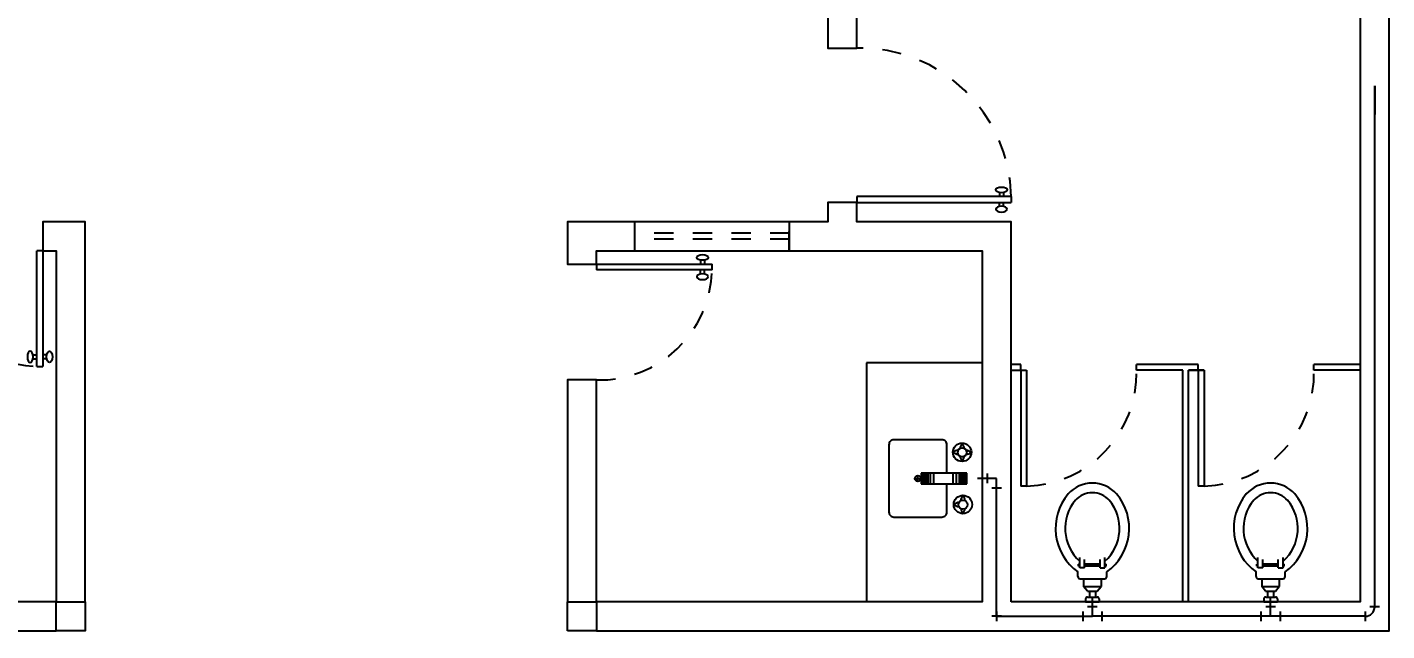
# Model space of a CAD drawing. Header units: millimetres. Extents: x 776 to 1595, y 411 to 1258.
# Drawn here: x 795.46 to 802.5, y 455.52 to 458.64 of the extents above; entities that cross this region are included whole.
import ezdxf

# ---------------------------------------------------------------- set-up
doc = ezdxf.new("R2010")
doc.units = ezdxf.units.MM
doc.linetypes.add('ACAD_ISO03W100', pattern=[30, 12, -18])
doc.linetypes.add('HIDDEN2', pattern=[4.7625, 3.175, -1.5875])
for name, color, linetype in [('can02', 2, 'Continuous'), ('CANOS ISO', 2, 'Continuous'), ('ESQUADRIAS', 2, 'Continuous'), ('Fios', 10, 'Continuous'), ('Janela', 2, 'Continuous'), ('pena 01', 1, 'Continuous'), ('pena02', 2, 'Continuous'), ('pena04', 4, 'Continuous'), ('TRACEJADO', 1, 'HIDDEN2')]:
    doc.layers.add(name, color=color, linetype=linetype)
doc.styles.get("Standard").update_dxf_attribs({"font": 'ERASLGHT.TTF'})

msp = doc.modelspace()

# ---------------------------------------------------------------- linework, layer by layer
at = {"layer": 'can02', "color": 0}
for p, q in [((795.6058, 455.6661), (794.4058, 455.6661)), ((795.6058, 455.5161), (795.6058, 455.6661)), ((791.4958, 455.5161), (795.6058, 455.5161))]:
    msp.add_line(p, q, dxfattribs=at)
for points in [[(800.5558, 458.8761), (800.5558, 461.5161), (800.9608, 461.5161), (800.9608, 461.6661), (800.0076, 461.6661), (800.0076, 461.5161), (800.4058, 461.5161), (800.4058, 459.0261), (799.7558, 459.0261), (799.7558, 459.0661), (799.7558, 459.7161), (799.5058, 459.7161), (799.5058, 459.5661), (799.6058, 459.5661), (799.6058, 458.5361), (799.7558, 458.5361), (799.7558, 458.8761)], [(795.7558, 455.6661), (795.7558, 457.6361), (795.5358, 457.6361), (795.5358, 457.4861), (795.6058, 457.4861), (795.6058, 455.6661)], [(798.4058, 457.4161), (798.4058, 457.4861), (798.6058, 457.4861), (798.6058, 457.6361), (798.2558, 457.6361), (798.2558, 457.4161)], [(798.4058, 455.6661), (798.4058, 456.8161), (798.2558, 456.8161), (798.2558, 455.6661)]]:
    msp.add_lwpolyline(points, close=True, dxfattribs=at)
for points in [[(802.5158, 461.6661), (801.9608, 461.6661), (801.9608, 461.5161), (802.3658, 461.5161), (802.3658, 455.6661), (800.5558, 455.6661)], [(800.5558, 455.5161), (802.5158, 455.5161), (802.5158, 461.5161)], [(800.5558, 455.6661), (800.5558, 457.6361), (799.7558, 457.6361), (799.7558, 457.7361), (799.6058, 457.7361), (799.6058, 457.6361), (799.4058, 457.6361), (799.4058, 457.4861), (799.6058, 457.4861), (800.4058, 457.4861), (800.4058, 455.6661), (798.4058, 455.6661), (798.4058, 455.5161), (800.5558, 455.5161), (800.5558, 455.5161)]]:
    msp.add_lwpolyline(points, dxfattribs=at)
at = {"layer": 'CANOS ISO', "extrusion": (-1, 0, -5.9952e-15)}
for p, q in [((802.4408, 458.3411, 2.4), (802.4408, 458.2411, 2.4)), ((802.4408, 458.3411, 2.2), (802.4408, 458.2411, 2.2)), ((802.4408, 458.3411, 2.2), (802.4408, 458.2911, 2.3)), ((802.4408, 458.2911, 2.3), (802.4408, 458.3411, 2.4)), ((802.4408, 458.2911, 2.3), (802.4408, 458.2411, 2.2)), ((802.4408, 458.2411, 2.4), (802.4408, 458.2911, 2.3)), ((802.4408, 458.2911, 2.3), (802.4408, 458.1911, 2.3)), ((802.4408, 458.2911, 3), (802.4408, 458.2911, 2.4)), ((802.4408, 458.1911, 2.25), (802.4408, 458.1911, 2.35))]:
    msp.add_line(p, q, dxfattribs=at)
at = {"layer": 'CANOS ISO', "extrusion": (1, 0, 2.22045e-16)}
for p, q in [((802.4408, 458.3124, 0.4), (802.4408, 458.2624, 0.4)), ((802.4408, 458.2374, 0.375), (802.4408, 458.2374, 0.325)), ((800.4808, 455.6411, 0.925), (800.4808, 455.6411, 0.875)), ((800.4808, 455.6161, 0.85), (800.4808, 455.5661, 0.85)), ((800.5308, 455.5911, 0.375), (800.5308, 455.5911, 0.325))]:
    msp.add_line(p, q, dxfattribs=at)
at = {"layer": 'CANOS ISO', "extrusion": (1, 0, 2.88658e-15)}
for p, q in [((802.4408, 455.6411, 0.35), (802.4408, 458.2911, 0.35)), ((802.4408, 458.2911, 0.35), (802.4408, 458.2911, 2.2)), ((801.9008, 455.5911, 0.35), (801.9008, 455.6911, 0.35)), ((800.4808, 455.5911, 0.9), (800.4808, 455.5911, 0.35)), ((800.4808, 455.5911, 0.35), (800.9768, 455.5911, 0.35)), ((801.9008, 455.5911, 0.35), (800.9768, 455.5911, 0.35)), ((802.3908, 455.5911, 0.35), (801.9008, 455.5911, 0.35))]:
    msp.add_line(p, q, dxfattribs=at)
at = {"layer": 'CANOS ISO', "extrusion": (4.44089e-16, 0, -1)}
for p, q in [((802.4408, 458.2911, 0.35), (802.4408, 458.2374, 0.35)), ((802.4408, 458.2374, 0.35), (802.4408, 458.2874, 0.35)), ((800.4308, 456.3307, 0.9), (800.4308, 456.2807, 0.9)), ((800.9268, 455.6161, 0.35), (800.9268, 455.5661, 0.35)), ((801.0268, 455.6161, 0.35), (801.0268, 455.5661, 0.35)), ((801.8508, 455.6161, 0.35), (801.8508, 455.5661, 0.35)), ((801.9508, 455.6161, 0.35), (801.9508, 455.5661, 0.35)), ((802.3908, 455.6161, 0.35), (802.3908, 455.5661, 0.35)), ((800.5058, 455.5911, 0.4), (800.4558, 455.5911, 0.4))]:
    msp.add_line(p, q, dxfattribs=at)
at = {"layer": 'CANOS ISO', "extrusion": (2.22045e-15, 0, -1)}
msp.add_line((800.4808, 456.3057, 0.9), (800.3808, 456.3057, 0.9), dxfattribs=at)
at = {"layer": 'CANOS ISO', "extrusion": (1, 0, 1.9984e-15)}
for p, q in [((800.4808, 455.5911, 0.9), (800.4808, 456.3057, 0.9)), ((800.9768, 455.5911, 0.35), (800.9768, 455.6911, 0.35))]:
    msp.add_line(p, q, dxfattribs=at)
at = {"layer": 'CANOS ISO', "extrusion": (6.12303e-17, -1, -2.22045e-16)}
for p, q in [((800.5058, 456.2557, 0.9), (800.4558, 456.2557, 0.9)), ((801.0018, 455.6411, 0.35), (800.9518, 455.6411, 0.35)), ((801.9258, 455.6411, 0.35), (801.8758, 455.6411, 0.35)), ((802.4658, 455.6411, 0.35), (802.4158, 455.6411, 0.35))]:
    msp.add_line(p, q, dxfattribs=at)
at = {"layer": 'CANOS ISO', "extrusion": (-1, 0, -2.44249e-15)}
for p, q in [((800.9768, 455.5911, 0.35), (800.9768, 455.6911, 0.35)), ((801.9008, 455.5911, 0.35), (801.9008, 455.6911, 0.35))]:
    msp.add_line(p, q, dxfattribs=at)
at = {"layer": 'CANOS ISO'}
for p, q in [((800.9768, 455.5911, 0.35), (800.9768, 455.6911, 0.35)), ((800.9768, 455.5911, 0.35), (800.9768, 455.6911, 0.35)), ((801.9008, 455.5911, 0.35), (801.9008, 455.6911, 0.35)), ((801.9008, 455.5911, 0.35), (801.9008, 455.6911, 0.35)), ((800.4808, 455.5911, 0.35), (800.5308, 455.5911, 0.35))]:
    msp.add_line(p, q, dxfattribs=at)
at = {"layer": 'CANOS ISO', "extrusion": (1, 2.83275e-16, -1.9984e-15)}
for p, q in [((800.9768, 455.5911, 0.35), (800.9768, 455.6911, 0.35)), ((801.9008, 455.5911, 0.35), (801.9008, 455.6911, 0.35))]:
    msp.add_line(p, q, dxfattribs=at)
at = {"layer": 'CANOS ISO'}
msp.add_arc((802.3908, 455.6411, 0.35), 0.05, 270, 0, dxfattribs=at)
at = {"layer": 'ESQUADRIAS', "color": 0}
for p, q in [((800.6058, 456.8661), (800.6058, 456.8961)), ((801.2058, 456.8661), (801.2058, 456.8961)), ((801.5258, 456.8661), (801.5258, 456.8961)), ((802.1258, 456.8661), (802.1258, 456.8961)), ((800.5558, 456.8661), (800.6058, 456.8661)), ((800.6058, 456.8661), (800.6358, 456.8661)), ((801.4758, 456.8661), (801.5258, 456.8661)), ((801.5258, 456.8661), (801.5558, 456.8661))]:
    msp.add_line(p, q, dxfattribs=at)
at = {"layer": 'Fios', "color": 0}
for p, q in [((800.4058, 456.9057), (799.8058, 456.9057)), ((799.8058, 456.9057), (799.8058, 455.6661)), ((799.9224, 456.4807), (799.9224, 456.1307)), ((800.1974, 456.5057), (799.9474, 456.5057)), ((800.2224, 456.3328), (800.2224, 456.4807)), ((800.0566, 456.3057), (800.0871, 456.3057)), ((800.0719, 456.2904), (800.0719, 456.3209)), ((800.0892, 456.3328), (800.0892, 456.2786)), ((800.3254, 456.3328), (800.0892, 456.3328)), ((800.0923, 456.3328), (800.0923, 456.2786)), ((800.096, 456.3328), (800.096, 456.2786)), ((800.1004, 456.3328), (800.1004, 456.2786)), ((800.1064, 456.3328), (800.1064, 456.2786)), ((800.1145, 456.3328), (800.1145, 456.2786)), ((800.1238, 456.3328), (800.1238, 456.2786)), ((800.1353, 456.3328), (800.1353, 456.2786)), ((800.1527, 456.3328), (800.1527, 456.2786)), ((800.2542, 456.3328), (800.2542, 456.2786)), ((800.2705, 456.3328), (800.2705, 456.2786)), ((800.2857, 456.3328), (800.2857, 456.2786)), ((800.2949, 456.3328), (800.2949, 456.2786)), ((800.302, 456.3328), (800.302, 456.2786)), ((800.3086, 456.3328), (800.3086, 456.2786)), ((800.3146, 456.3328), (800.3146, 456.2786)), ((800.3183, 456.3328), (800.3183, 456.2786)), ((800.3205, 456.3328), (800.3205, 456.2786)), ((800.3227, 456.3328), (800.3227, 456.2786)), ((800.3238, 456.3328), (800.3238, 456.2786)), ((800.3254, 456.2786), (800.3254, 456.3328)), ((800.0892, 456.2786), (800.3254, 456.2786)), ((800.2224, 456.1307), (800.2224, 456.2786)), ((799.9474, 456.1057), (800.1974, 456.1057)), ((800.9113, 455.8423), (800.9113, 455.8954)), ((800.9363, 455.8423), (800.9363, 455.8863)), ((801.0167, 455.8423), (801.0167, 455.8863)), ((801.0417, 455.8423), (801.0417, 455.8954)), ((801.8353, 455.8423), (801.8353, 455.8954)), ((801.8603, 455.8423), (801.8603, 455.8863)), ((801.9407, 455.8423), (801.9407, 455.8863)), ((801.9657, 455.8423), (801.9657, 455.8954)), ((800.9018, 455.7974), (800.9018, 455.8209)), ((800.9054, 455.8513), (800.9054, 455.862)), ((800.9113, 455.862), (800.9054, 455.862)), ((800.9113, 455.8513), (800.9054, 455.8513)), ((800.9363, 455.8423), (800.9113, 455.8423)), ((801.0167, 455.862), (800.9363, 455.862)), ((801.0167, 455.8513), (800.9363, 455.8513)), ((801.0167, 455.8423), (801.0417, 455.8423)), ((801.0417, 455.862), (801.0476, 455.862)), ((801.0417, 455.8513), (801.0476, 455.8513)), ((801.0476, 455.8513), (801.0476, 455.862)), ((801.0518, 455.7974), (801.0518, 455.8209)), ((801.8258, 455.7974), (801.8258, 455.8209)), ((801.8353, 455.862), (801.8294, 455.862)), ((801.8294, 455.8513), (801.8294, 455.862)), ((801.8353, 455.8513), (801.8294, 455.8513)), ((801.8603, 455.8423), (801.8353, 455.8423)), ((801.9407, 455.862), (801.8603, 455.862)), ((801.9407, 455.8513), (801.8603, 455.8513)), ((801.9407, 455.8423), (801.9657, 455.8423)), ((801.9657, 455.862), (801.9716, 455.862)), ((801.9657, 455.8513), (801.9716, 455.8513)), ((801.9716, 455.8513), (801.9716, 455.862)), ((801.9758, 455.7974), (801.9758, 455.8209)), ((800.9131, 455.7861), (801.0405, 455.7861)), ((800.9318, 455.7861), (800.9318, 455.7461)), ((800.9318, 455.7461), (801.0218, 455.7461)), ((800.9513, 455.7211), (800.9318, 455.7461)), ((801.0023, 455.7211), (801.0218, 455.7461)), ((801.0218, 455.7861), (801.0218, 455.7461)), ((801.8371, 455.7861), (801.9645, 455.7861)), ((801.8558, 455.7861), (801.8558, 455.7461)), ((801.8753, 455.7211), (801.8558, 455.7461)), ((801.8558, 455.7461), (801.9458, 455.7461)), ((801.9263, 455.7211), (801.9458, 455.7461)), ((801.9458, 455.7861), (801.9458, 455.7461)), ((800.9418, 455.6811), (800.9418, 455.6661)), ((800.9513, 455.7211), (801.0023, 455.7211)), ((800.9518, 455.6911), (801.0018, 455.6911)), ((800.9613, 455.7211), (800.9613, 455.6911)), ((800.9923, 455.7211), (800.9923, 455.6911)), ((801.0118, 455.6811), (801.0118, 455.6661)), ((801.8658, 455.6811), (801.8658, 455.6661)), ((801.8753, 455.7211), (801.9263, 455.7211)), ((801.8758, 455.6911), (801.9258, 455.6911)), ((801.8853, 455.7211), (801.8853, 455.6911)), ((801.9163, 455.7211), (801.9163, 455.6911)), ((801.9358, 455.6811), (801.9358, 455.6661)), ((800.9418, 455.6661), (801.0118, 455.6661)), ((801.8658, 455.6661), (801.9358, 455.6661))]:
    msp.add_line(p, q, dxfattribs=at)
for centre, radius in [((800.3018, 456.4414), 0.0477), ((800.302, 456.4405), 0.0233), ((800.0719, 456.3057), 0.0152), ((800.3059, 456.1707), 0.0477), ((800.3061, 456.1699), 0.0233)]:
    msp.add_circle(centre, radius, dxfattribs=at)
for centre, radius, start, end in [((799.9474, 456.4807), 0.025, 89.99996, 180.00004), ((800.1974, 456.4807), 0.025, 359.99996, 90.00004), ((800.301, 456.3681), 0.0871, 102.19895, 122.50746), ((800.3748, 456.4414), 0.0871, 146.83688, 167.49214), ((800.2289, 456.4414), 0.0871, 12.68337, 33.16312), ((800.301, 456.3681), 0.0871, 56.18121, 76.17978), ((800.3026, 456.514), 0.0871, 236.18121, 255.97518), ((800.3748, 456.4414), 0.0871, 193.87427, 213.16312), ((800.2289, 456.4414), 0.0871, 326.83688, 345.95713), ((800.3026, 456.514), 0.0871, 283.01879, 302.50746), ((800.9768, 456.1119), 0.1695, 41.99608, 138.00392), ((801.9008, 456.1119), 0.1695, 41.99608, 138.00392), ((800.3051, 456.0975), 0.0871, 102.19895, 122.50746), ((800.3067, 456.2433), 0.0871, 236.18121, 255.97518), ((800.3788, 456.1707), 0.0871, 146.83688, 167.49214), ((800.233, 456.1707), 0.0871, 12.68337, 33.16312), ((801.0636, 456.0467), 0.2778, 139.97477, 234.38301), ((801.0636, 456.0467), 0.2278, 139.97477, 228.04005), ((800.9768, 456.1119), 0.1195, 41.99608, 138.00392), ((800.8901, 456.0467), 0.2278, 311.74307, 40.02523), ((800.8901, 456.0467), 0.2778, 305.61699, 40.02523), ((801.9876, 456.0467), 0.2778, 139.97477, 234.38301), ((801.9876, 456.0467), 0.2278, 139.97477, 228.04005), ((801.9008, 456.1119), 0.1195, 41.99608, 138.00392), ((801.8141, 456.0467), 0.2278, 311.74307, 40.02523), ((801.8141, 456.0467), 0.2778, 305.61699, 40.02523), ((799.9474, 456.1307), 0.025, 179.99996, 270.00004), ((800.1974, 456.1307), 0.025, 269.99996, 0.00004), ((800.3788, 456.1707), 0.0871, 193.87427, 213.16312), ((800.233, 456.1707), 0.0871, 326.83688, 345.95713), ((800.9131, 455.7974), 0.0113, 180, 270), ((801.0405, 455.7974), 0.0113, 270, 0), ((801.8371, 455.7974), 0.0113, 180, 270), ((801.9645, 455.7974), 0.0113, 270, 0), ((800.9518, 455.6811), 0.01, 90, 180), ((801.0018, 455.6811), 0.01, 0, 90), ((801.8758, 455.6811), 0.01, 90, 180), ((801.9258, 455.6811), 0.01, 0, 90)]:
    msp.add_arc(centre, radius, start, end, dxfattribs=at)
at = {"layer": 'Janela', "color": 0}
for p, q in [((800.6058, 456.8661), (800.6058, 456.2661)), ((800.6358, 456.8661), (800.6358, 456.2661)), ((801.5258, 456.8661), (801.5258, 456.2661)), ((801.5558, 456.8661), (801.5558, 456.2661)), ((800.6358, 456.2661), (800.6058, 456.2661)), ((801.5558, 456.2661), (801.5258, 456.2661))]:
    msp.add_line(p, q, dxfattribs=at)
at = {"layer": 'pena 01', "color": 0, "linetype": 'ACAD_ISO03W100', "ltscale": 0.005}
for p, q in [((798.6058, 457.4861), (798.6058, 457.6361)), ((799.4058, 457.5761), (798.6058, 457.5761)), ((799.4058, 457.4861), (799.4058, 457.6361)), ((799.4058, 457.5461), (798.6058, 457.5461))]:
    msp.add_line(p, q, dxfattribs=at)
for centre, radius, start, end in [((799.7708, 457.7511), 0.7851, 1.09469, 91.09469), ((795.5208, 457.4711), 0.5852, 178.5312, 268.5312), ((798.4208, 457.4011), 0.5852, 268.5312, 358.5312), ((800.6208, 456.8511), 0.5852, 271.4688, 1.4688), ((801.5408, 456.8511), 0.5852, 271.4688, 1.4688)]:
    msp.add_arc(centre, radius, start, end, dxfattribs=at)
at = {"layer": 'pena02', "color": 0}
for p, q in [((800.4958, 457.7869), (800.4958, 457.7661)), ((800.5158, 457.7869), (800.5158, 457.7661)), ((799.7558, 457.7661), (799.7558, 457.7361)), ((800.5558, 457.7661), (799.7558, 457.7661)), ((799.7558, 457.7361), (800.5558, 457.7361)), ((800.4958, 457.7152), (800.4958, 457.7361)), ((800.5158, 457.7152), (800.5158, 457.7361)), ((800.5558, 457.7661), (800.5558, 457.7361)), ((799.4058, 457.6361), (798.6058, 457.6361)), ((795.5358, 457.4861), (795.5058, 457.4861)), ((795.5058, 456.8861), (795.5058, 457.4861)), ((795.5358, 457.4861), (795.5358, 456.8861)), ((798.6058, 457.4861), (799.4058, 457.4861)), ((798.9458, 457.4369), (798.9458, 457.4161)), ((798.9658, 457.4369), (798.9658, 457.4161)), ((798.4058, 457.4161), (799.0058, 457.4161)), ((798.4058, 457.4161), (798.4058, 457.3861)), ((799.0058, 457.3861), (798.4058, 457.3861)), ((798.9458, 457.3652), (798.9458, 457.3861)), ((798.9658, 457.3652), (798.9658, 457.3861)), ((799.0058, 457.3861), (799.0058, 457.4161)), ((795.485, 456.9461), (795.5058, 456.9461)), ((795.5567, 456.9461), (795.5358, 456.9461)), ((795.485, 456.9261), (795.5058, 456.9261)), ((795.5058, 456.8861), (795.5358, 456.8861)), ((795.5567, 456.9261), (795.5358, 456.9261)), ((800.6058, 456.8961), (800.5558, 456.8961)), ((800.6058, 456.8961), (800.5558, 456.8961)), ((801.5258, 456.8961), (801.2058, 456.8961)), ((801.5258, 456.8961), (801.4758, 456.8961)), ((801.5258, 456.8961), (801.4758, 456.8961)), ((802.3658, 456.8961), (802.1258, 456.8961)), ((801.4458, 456.8661), (801.2058, 456.8661)), ((801.4458, 455.6661), (801.4458, 456.8661)), ((801.4758, 455.6661), (801.4758, 456.8661)), ((801.5558, 456.8661), (801.4758, 456.8661)), ((802.3658, 456.8661), (802.1258, 456.8661))]:
    msp.add_line(p, q, dxfattribs=at)
for centre, major_axis in [((800.5058, 457.8011), (0.03, 0)), ((798.9558, 457.4511), (0.03, 0)), ((795.5708, 456.9361), (0, -0.03))]:
    msp.add_ellipse(centre, major_axis=major_axis, ratio=0.5, dxfattribs=at)
at = {"layer": 'pena02', "color": 0, "extrusion": (0, 0, -1)}
for centre, major_axis in [((800.5058, 457.7011), (0.03, 0)), ((798.9558, 457.3511), (0.03, 0)), ((795.4708, 456.9361), (0, -0.03))]:
    msp.add_ellipse(centre, major_axis=major_axis, ratio=0.5, dxfattribs=at)
at = {"layer": 'pena04', "color": 0}
for points in [[(795.6058, 455.5161), (795.6058, 455.6661), (795.7558, 455.6661), (795.7558, 455.5161)], [(798.2558, 455.5161), (798.2558, 455.6661), (798.4058, 455.6661), (798.4058, 455.5161)]]:
    msp.add_lwpolyline(points, close=True, dxfattribs=at)
at = {"layer": 'TRACEJADO', "ltscale": 0.05, "extrusion": (-1.09476e-47, -1, 2.22045e-16)}
msp.add_line((802.4408, 458.2911, 4), (802.4408, 458.2911, 3), dxfattribs=at)

# ---------------------------------------------------------------- texts
at = {"layer": 'CANOS ISO', "extrusion": (-1, 6.66134e-16, 2.22045e-16), "char_height": 0.15, "width": 0.836842, "attachment_point": 1, "text_direction": (0, -1, 0)}
for s, insert in [('RG', (802.4408, 458.6389, 2.3589)), ('VS', (800.9768, 456.039, 0.4089)), ('VS', (801.9008, 456.039, 0.4089))]:
    msp.add_mtext(s, dxfattribs=dict(at, insert=insert))
at = {"layer": 'pena02', "extrusion": (-1.09476e-47, -1, 2.22045e-16), "insert": (802.1778, 457.8833, 0.9567), "char_height": 0.15, "width": 2.950144, "attachment_point": 1, "text_direction": (0, 0, 1)}
msp.add_mtext("VEM DA CAIXA D'ÁGUA", dxfattribs=at)

doc.saveas('drawing.dxf')
